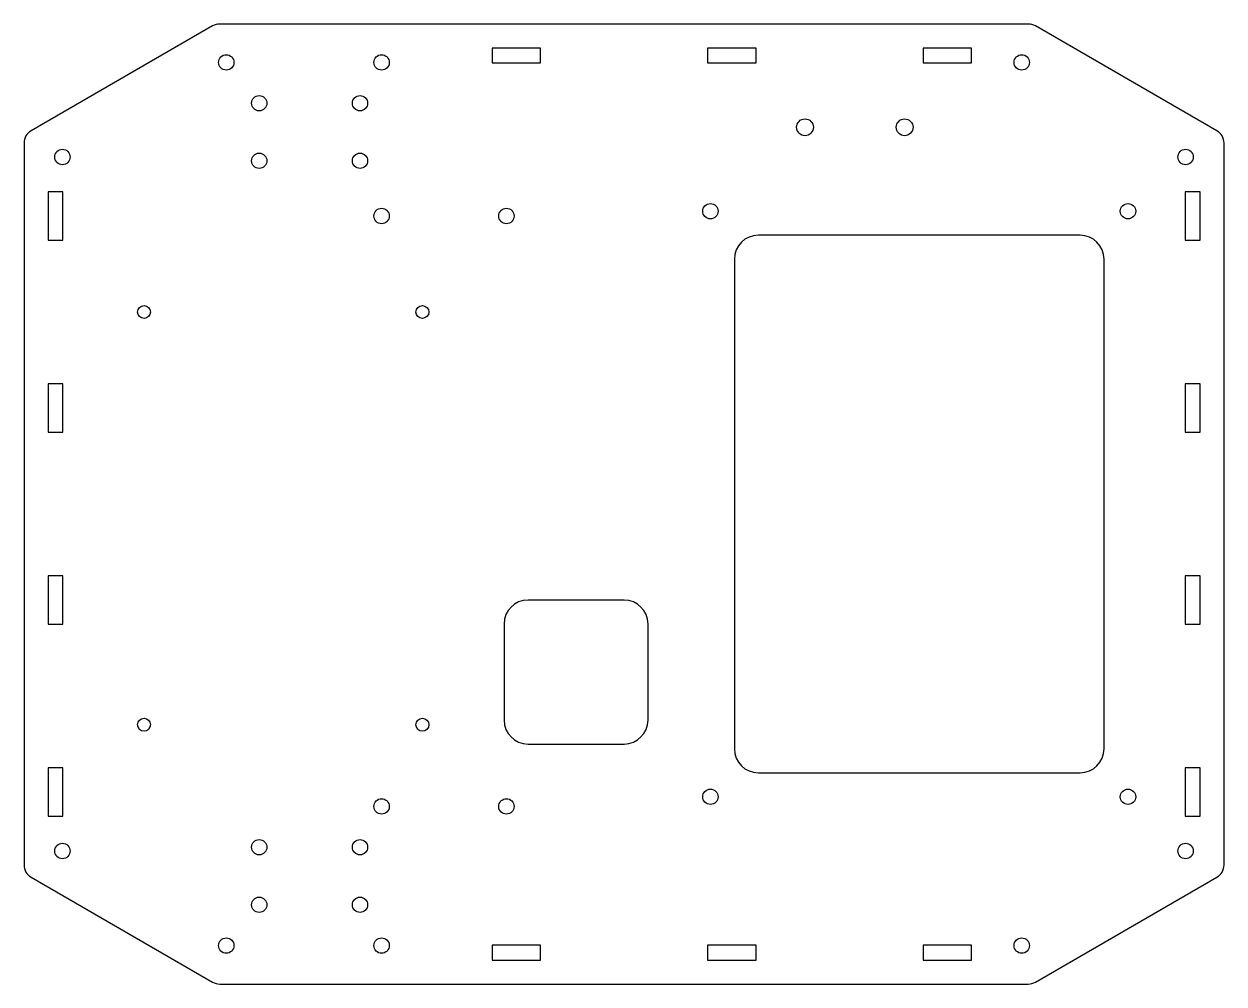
# Model space of a CAD drawing. Header units: millimetres. Extents: x -125 to 125, y -100 to 100.
import ezdxf

# ---------------------------------------------------------------- set-up
doc = ezdxf.new("R2010")
doc.units = ezdxf.units.MM

msp = doc.modelspace()

# ---------------------------------------------------------------- linework, layer by layer
at = {"color": 7, "linetype": 'Continuous', "lineweight": 25}
for p, q in [((-85.7, 99.6), (-123.5, 77.77)), ((84.2, 100), (-84.2, 100)), ((123.5, 77.77), (85.7, 99.6)), ((-17.4, 95), (-27.5, 95)), ((-27.5, 95), (-27.5, 91.9)), ((-17.4, 91.9), (-17.4, 95)), ((27.5, 95), (17.4, 95)), ((17.4, 95), (17.4, 91.9)), ((27.5, 91.9), (27.5, 95)), ((72.4, 95), (62.3, 95)), ((62.3, 95), (62.3, 91.9)), ((72.4, 91.9), (72.4, 95)), ((-27.5, 91.9), (-17.4, 91.9)), ((17.4, 91.9), (27.5, 91.9)), ((62.3, 91.9), (72.4, 91.9)), ((-125, 75.17), (-125, -75.17)), ((125, -75.17), (125, 75.17)), ((-116.9, 65.05), (-120, 65.05)), ((-120, 65.05), (-120, 54.95)), ((-116.9, 54.95), (-116.9, 65.05)), ((120, 65.05), (116.9, 65.05)), ((116.9, 65.05), (116.9, 54.95)), ((120, 54.95), (120, 65.05)), ((95, 56), (28, 56)), ((-120, 54.95), (-116.9, 54.95)), ((116.9, 54.95), (120, 54.95)), ((23, 51), (23, -51)), ((100, -51), (100, 51)), ((-116.9, 25.05), (-120, 25.05)), ((-120, 25.05), (-120, 14.95)), ((-116.9, 14.95), (-116.9, 25.05)), ((120, 25.05), (116.9, 25.05)), ((116.9, 25.05), (116.9, 14.95)), ((120, 14.95), (120, 25.05)), ((-120, 14.95), (-116.9, 14.95)), ((116.9, 14.95), (120, 14.95)), ((-116.9, -14.95), (-120, -14.95)), ((-120, -14.95), (-120, -25.05)), ((-116.9, -25.05), (-116.9, -14.95)), ((120, -14.95), (116.9, -14.95)), ((116.9, -14.95), (116.9, -25.05)), ((120, -25.05), (120, -14.95)), ((0, -20), (-20, -20)), ((-25, -25), (-25, -45)), ((5, -45), (5, -25)), ((-120, -25.05), (-116.9, -25.05)), ((116.9, -25.05), (120, -25.05)), ((-20, -50), (0, -50)), ((-116.9, -54.95), (-120, -54.95)), ((-120, -54.95), (-120, -65.05)), ((-116.9, -65.05), (-116.9, -54.95)), ((120, -54.95), (116.9, -54.95)), ((116.9, -54.95), (116.9, -65.05)), ((120, -65.05), (120, -54.95)), ((28, -56), (95, -56)), ((-120, -65.05), (-116.9, -65.05)), ((116.9, -65.05), (120, -65.05)), ((-123.5, -77.77), (-85.7, -99.6)), ((85.7, -99.6), (123.5, -77.77)), ((-17.4, -91.9), (-27.5, -91.9)), ((-27.5, -91.9), (-27.5, -95)), ((-17.4, -95), (-17.4, -91.9)), ((17.4, -91.9), (17.4, -95)), ((27.5, -91.9), (17.4, -91.9)), ((27.5, -95), (27.5, -91.9)), ((62.3, -91.9), (62.3, -95)), ((72.4, -91.9), (62.3, -91.9)), ((72.4, -95), (72.4, -91.9)), ((-27.5, -95), (-17.4, -95)), ((17.4, -95), (27.5, -95)), ((62.3, -95), (72.4, -95)), ((-84.2, -100), (84.2, -100))]:
    msp.add_line(p, q, dxfattribs=at)
for centre, radius in [((-82.86, 92), 1.6), ((-50.5, 92), 1.6), ((82.86, 92), 1.6), ((-76, 83.5), 1.59), ((-55, 83.5), 1.59), ((37.71, 78.48), 1.75), ((58.46, 78.48), 1.75), ((-117, 72.29), 1.6), ((-76, 71.5), 1.59), ((-55, 71.5), 1.59), ((117, 72.29), 1.6), ((18, 61), 1.6), ((105, 61), 1.6), ((-50.5, 60), 1.6), ((-24.5, 60), 1.6), ((-100, 40), 1.35), ((-42, 40), 1.35), ((-100, -46), 1.35), ((-42, -46), 1.35), ((18, -61), 1.6), ((105, -61), 1.6), ((-50.5, -63), 1.6), ((-24.5, -63), 1.6), ((-76, -71.5), 1.59), ((-55, -71.5), 1.59), ((-117, -72.29), 1.6), ((117, -72.29), 1.6), ((-76, -83.5), 1.59), ((-55, -83.5), 1.59), ((-82.86, -92), 1.6), ((-50.5, -92), 1.6), ((82.86, -92), 1.6)]:
    msp.add_circle(centre, radius, dxfattribs=at)
for centre, radius, start, end in [((-84.2, 97), 3, 90, 120), ((84.2, 97), 3, 60, 90), ((-122, 75.17), 3, 120, 180), ((122, 75.17), 3, 0, 60), ((28, 51), 5, 90, 180), ((95, 51), 5, 0, 90), ((-20, -25), 5, 90, 180), ((0, -25), 5, 0, 90), ((0, -45), 5, 270, 0), ((-20, -45), 5, 180, 270), ((28, -51), 5, 180, 270), ((95, -51), 5, 270, 0), ((-122, -75.17), 3, 180, 240), ((122, -75.17), 3, 300, 0), ((-84.2, -97), 3, 240, 270), ((84.2, -97), 3, 270, 300)]:
    msp.add_arc(centre, radius, start, end, dxfattribs=at)

doc.saveas('drawing.dxf')
